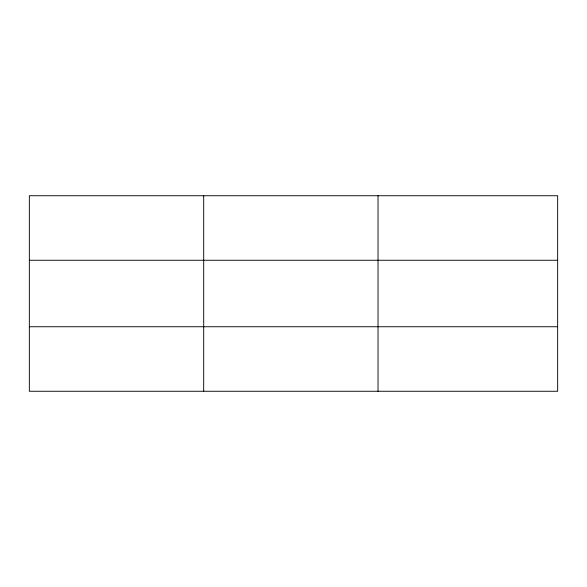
<?xml version="1.0" encoding="UTF-8"?>
<svg xmlns="http://www.w3.org/2000/svg" width="587" height="587" viewBox="0 0 587 587"><rect width="100%" height="100%" fill="white"/><g stroke="black" fill="none" stroke-linecap="round" stroke-linejoin="round"><path stroke-width="0.88" d="M203.689 391.265L203.689 195.735M378.028 391.265L378.028 195.735M557.65 260.261L557.65 195.735L29.35 195.735L29.35 391.265L557.65 391.265L557.65 260.261L29.35 260.261M29.35 326.739L557.65 326.739"/></g></svg>
